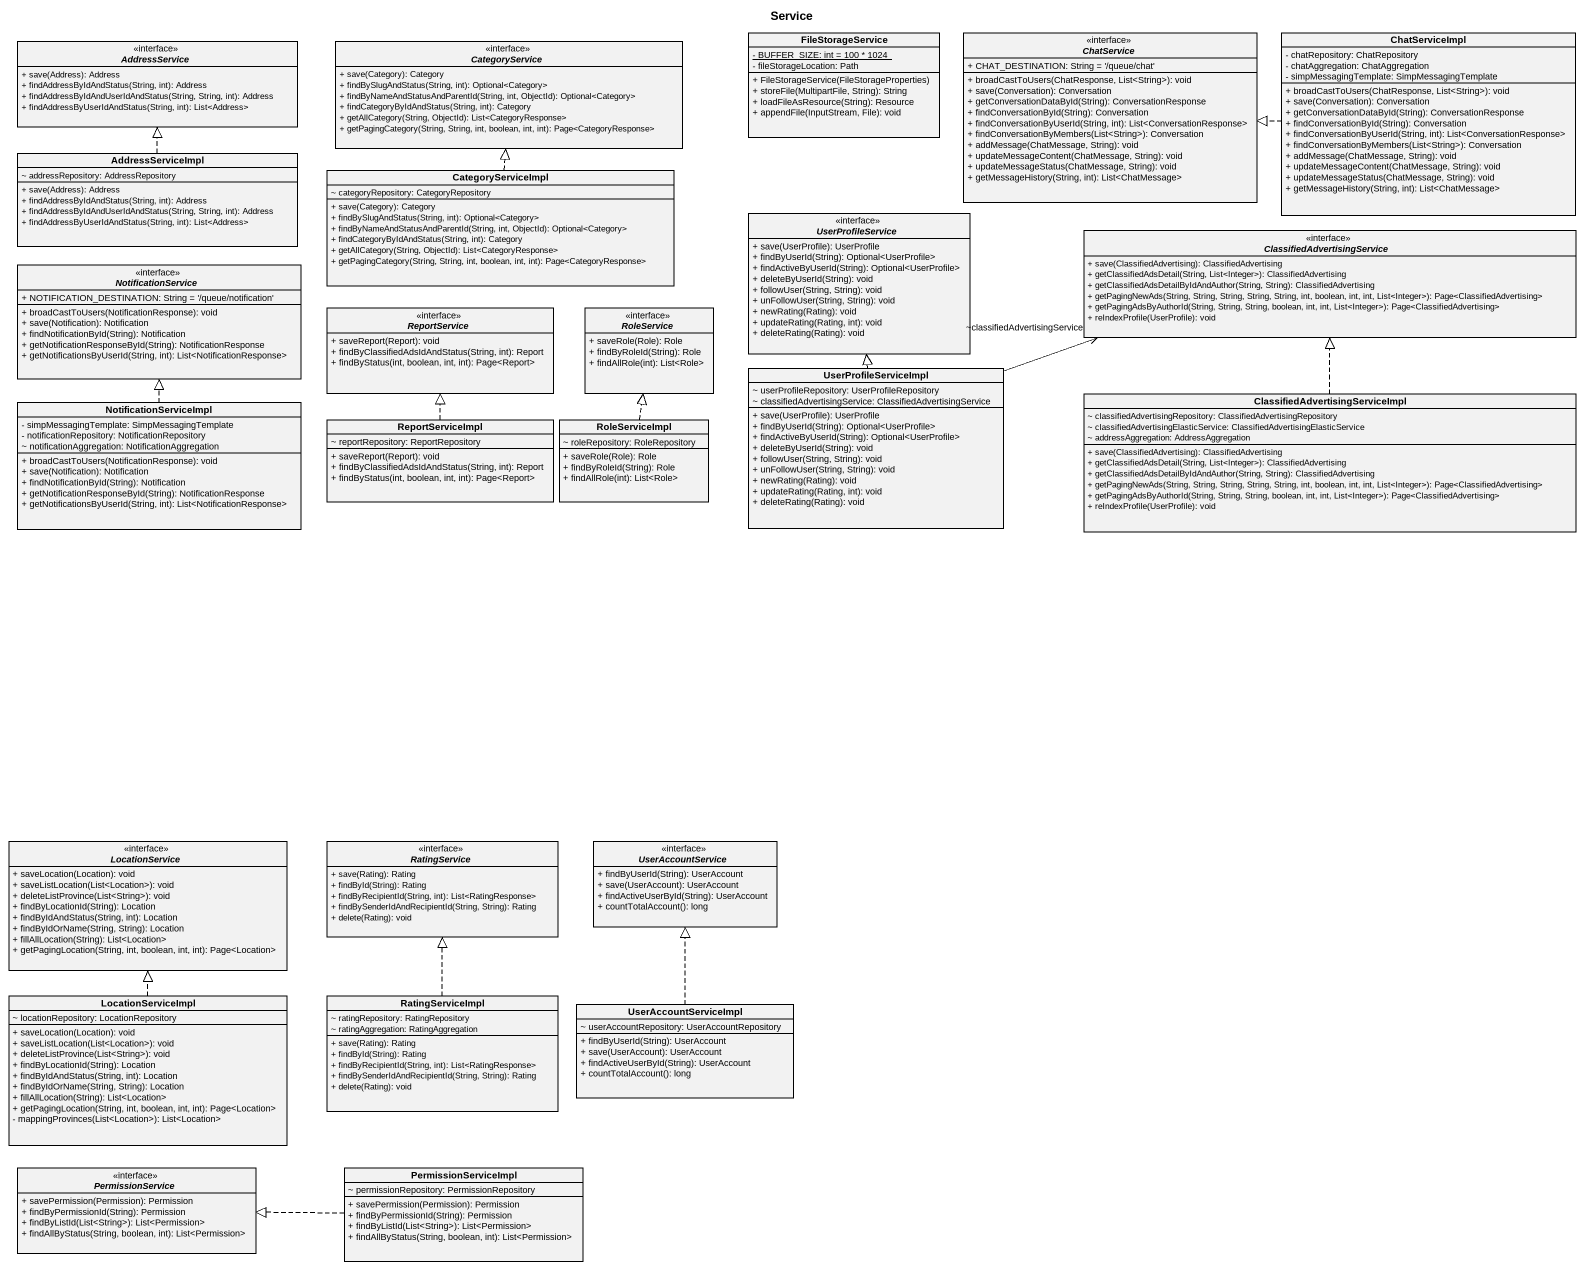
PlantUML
@startuml
title Service
hide circle
hide empty members
skinparam classAttributeIconSize 0
interface AddressService <<interface>> {
  + save(Address): Address
  + findAddressByIdAndStatus(String, int): Address
  + findAddressByIdAndUserIdAndStatus(String, String, int): Address
  + findAddressByUserIdAndStatus(String, int): List<Address>
}
interface CategoryService <<interface>> {
  + save(Category): Category
  + findBySlugAndStatus(String, int): Optional<Category>
  + findByNameAndStatusAndParentId(String, int, ObjectId): Optional<Category>
  + findCategoryByIdAndStatus(String, int): Category
  + getAllCategory(String, ObjectId): List<CategoryResponse>
  + getPagingCategory(String, String, int, boolean, int, int): Page<CategoryResponse>
}
class FileStorageService {
  {static} - BUFFER_SIZE: int = 100 * 1024
  - fileStorageLocation: Path
  + FileStorageService(FileStorageProperties)
  + storeFile(MultipartFile, String): String
  + loadFileAsResource(String): Resource
  + appendFile(InputStream, File): void
}
interface ChatService <<interface>> {
  + CHAT_DESTINATION: String = '/queue/chat'
  + broadCastToUsers(ChatResponse, List<String>): void
  + save(Conversation): Conversation
  + getConversationDataById(String): ConversationResponse
  + findConversationById(String): Conversation
  + findConversationByUserId(String, int): List<ConversationResponse>
  + findConversationByMembers(List<String>): Conversation
  + addMessage(ChatMessage, String): void
  + updateMessageContent(ChatMessage, String): void
  + updateMessageStatus(ChatMessage, String): void
  + getMessageHistory(String, int): List<ChatMessage>
}
class ChatServiceImpl {
  - chatRepository: ChatRepository
  - chatAggregation: ChatAggregation
  - simpMessagingTemplate: SimpMessagingTemplate
  + broadCastToUsers(ChatResponse, List<String>): void
  + save(Conversation): Conversation
  + getConversationDataById(String): ConversationResponse
  + findConversationById(String): Conversation
  + findConversationByUserId(String, int): List<ConversationResponse>
  + findConversationByMembers(List<String>): Conversation
  + addMessage(ChatMessage, String): void
  + updateMessageContent(ChatMessage, String): void
  + updateMessageStatus(ChatMessage, String): void
  + getMessageHistory(String, int): List<ChatMessage>
}
class AddressServiceImpl {
  ~ addressRepository: AddressRepository
  + save(Address): Address
  + findAddressByIdAndStatus(String, int): Address
  + findAddressByIdAndUserIdAndStatus(String, String, int): Address
  + findAddressByUserIdAndStatus(String, int): List<Address>
}
class CategoryServiceImpl {
  ~ categoryRepository: CategoryRepository
  + save(Category): Category
  + findBySlugAndStatus(String, int): Optional<Category>
  + findByNameAndStatusAndParentId(String, int, ObjectId): Optional<Category>
  + findCategoryByIdAndStatus(String, int): Category
  + getAllCategory(String, ObjectId): List<CategoryResponse>
  + getPagingCategory(String, String, int, boolean, int, int): Page<CategoryResponse>
}
interface UserProfileService <<interface>> {
  + save(UserProfile): UserProfile
  + findByUserId(String): Optional<UserProfile>
  + findActiveByUserId(String): Optional<UserProfile>
  + deleteByUserId(String): void
  + followUser(String, String): void
  + unFollowUser(String, String): void
  + newRating(Rating): void
  + updateRating(Rating, int): void
  + deleteRating(Rating): void
}
interface ClassifiedAdvertisingService <<interface>> {
  + save(ClassifiedAdvertising): ClassifiedAdvertising
  + getClassifiedAdsDetail(String, List<Integer>): ClassifiedAdvertising
  + getClassifiedAdsDetailByIdAndAuthor(String, String): ClassifiedAdvertising
  + getPagingNewAds(String, String, String, String, String, int, boolean, int, int, List<Integer>): Page<ClassifiedAdvertising>
  + getPagingAdsByAuthorId(String, String, String, boolean, int, int, List<Integer>): Page<ClassifiedAdvertising>
  + reIndexProfile(UserProfile): void
}
interface NotificationService <<interface>> {
  + NOTIFICATION_DESTINATION: String = '/queue/notification'
  + broadCastToUsers(NotificationResponse): void
  + save(Notification): Notification
  + findNotificationById(String): Notification
  + getNotificationResponseById(String): NotificationResponse
  + getNotificationsByUserId(String, int): List<NotificationResponse>
}
interface ReportService <<interface>> {
  + saveReport(Report): void
  + findByClassifiedAdsIdAndStatus(String, int): Report
  + findByStatus(int, boolean, int, int): Page<Report>
}
interface RoleService <<interface>> {
  + saveRole(Role): Role
  + findByRoleId(String): Role
  + findAllRole(int): List<Role>
}
class UserProfileServiceImpl {
  ~ userProfileRepository: UserProfileRepository
  ~ classifiedAdvertisingService: ClassifiedAdvertisingService
  + save(UserProfile): UserProfile
  + findByUserId(String): Optional<UserProfile>
  + findActiveByUserId(String): Optional<UserProfile>
  + deleteByUserId(String): void
  + followUser(String, String): void
  + unFollowUser(String, String): void
  + newRating(Rating): void
  + updateRating(Rating, int): void
  + deleteRating(Rating): void
}
class NotificationServiceImpl {
  - simpMessagingTemplate: SimpMessagingTemplate
  - notificationRepository: NotificationRepository
  ~ notificationAggregation: NotificationAggregation
  + broadCastToUsers(NotificationResponse): void
  + save(Notification): Notification
  + findNotificationById(String): Notification
  + getNotificationResponseById(String): NotificationResponse
  + getNotificationsByUserId(String, int): List<NotificationResponse>
}
class ReportServiceImpl {
  ~ reportRepository: ReportRepository
  + saveReport(Report): void
  + findByClassifiedAdsIdAndStatus(String, int): Report
  + findByStatus(int, boolean, int, int): Page<Report>
}
class RoleServiceImpl {
  ~ roleRepository: RoleRepository
  + saveRole(Role): Role
  + findByRoleId(String): Role
  + findAllRole(int): List<Role>
}
class "ClassifiedAdvertisingServiceImpl" as ClassifiedAdvertisingService_2 {
  ~ classifiedAdvertisingRepository: ClassifiedAdvertisingRepository
  ~ classifiedAdvertisingElasticService: ClassifiedAdvertisingElasticService
  ~ addressAggregation: AddressAggregation
  + save(ClassifiedAdvertising): ClassifiedAdvertising
  + getClassifiedAdsDetail(String, List<Integer>): ClassifiedAdvertising
  + getClassifiedAdsDetailByIdAndAuthor(String, String): ClassifiedAdvertising
  + getPagingNewAds(String, String, String, String, String, int, boolean, int, int, List<Integer>): Page<ClassifiedAdvertising>
  + getPagingAdsByAuthorId(String, String, String, boolean, int, int, List<Integer>): Page<ClassifiedAdvertising>
  + reIndexProfile(UserProfile): void
}
interface LocationService <<interface>> {
  + saveLocation(Location): void
  + saveListLocation(List<Location>): void
  + deleteListProvince(List<String>): void
  + findByLocationId(String): Location
  + findByIdAndStatus(String, int): Location
  + findByIdOrName(String, String): Location
  + fillAllLocation(String): List<Location>
  + getPagingLocation(String, int, boolean, int, int): Page<Location>
}
interface RatingService <<interface>> {
  + save(Rating): Rating
  + findById(String): Rating
  + findByRecipientId(String, int): List<RatingResponse>
  + findBySenderIdAndRecipientId(String, String): Rating
  + delete(Rating): void
}
interface UserAccountService <<interface>> {
  + findByUserId(String): UserAccount
  + save(UserAccount): UserAccount
  + findActiveUserById(String): UserAccount
  + countTotalAccount(): long
}
class LocationServiceImpl {
  ~ locationRepository: LocationRepository
  + saveLocation(Location): void
  + saveListLocation(List<Location>): void
  + deleteListProvince(List<String>): void
  + findByLocationId(String): Location
  + findByIdAndStatus(String, int): Location
  + findByIdOrName(String, String): Location
  + fillAllLocation(String): List<Location>
  + getPagingLocation(String, int, boolean, int, int): Page<Location>
  - mappingProvinces(List<Location>): List<Location>
}
class RatingServiceImpl {
  ~ ratingRepository: RatingRepository
  ~ ratingAggregation: RatingAggregation
  + save(Rating): Rating
  + findById(String): Rating
  + findByRecipientId(String, int): List<RatingResponse>
  + findBySenderIdAndRecipientId(String, String): Rating
  + delete(Rating): void
}
class UserAccountServiceImpl {
  ~ userAccountRepository: UserAccountRepository
  + findByUserId(String): UserAccount
  + save(UserAccount): UserAccount
  + findActiveUserById(String): UserAccount
  + countTotalAccount(): long
}
interface PermissionService <<interface>> {
  + savePermission(Permission): Permission
  + findByPermissionId(String): Permission
  + findByListId(List<String>): List<Permission>
  + findAllByStatus(String, boolean, int): List<Permission>
}
class PermissionServiceImpl {
  ~ permissionRepository: PermissionRepository
  + savePermission(Permission): Permission
  + findByPermissionId(String): Permission
  + findByListId(List<String>): List<Permission>
  + findAllByStatus(String, boolean, int): List<Permission>
}
ChatServiceImpl .left.|> ChatService
AddressServiceImpl .up.|> AddressService
CategoryServiceImpl .up.|> CategoryService
UserProfileServiceImpl .up.|> UserProfileService
UserProfileServiceImpl -right-> "~classifiedAdvertisingService" ClassifiedAdvertisingService
NotificationServiceImpl .up.|> NotificationService
ReportServiceImpl .up.|> ReportService
RoleServiceImpl .up.|> RoleService
ClassifiedAdvertisingService_2 .up.|> ClassifiedAdvertisingService
LocationServiceImpl .up.|> LocationService
RatingServiceImpl .up.|> RatingService
UserAccountServiceImpl .up.|> UserAccountService
PermissionServiceImpl .left.|> PermissionService
@enduml
